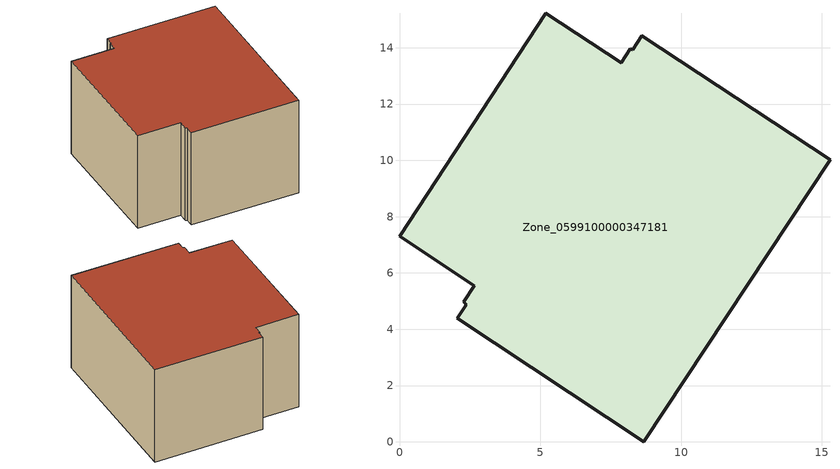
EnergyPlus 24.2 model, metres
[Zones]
Zone_0599100000347181
 floor ground (C_G): 8.28,13.94 8.6,14.43 15.29,10.02 8.68,0 2.04,4.38 2.37,4.87 2.28,4.97 2.66,5.54 0,7.3 5.2,15.23 7.87,13.47 8.2,13.96 z5.62
 wall outside (C_F): 5.2,15.23 0,7.3 2.66,5.54 2.28,4.97 2.37,4.87 2.04,4.38 8.68,0 15.29,10.02 8.6,14.43 8.28,13.94 8.2,13.96 7.87,13.47 5.2,15.23 z5.62:13.11
 roof outside (C_R): 8.6,14.43 8.28,13.94 8.2,13.96 7.87,13.47 5.2,15.23 0,7.3 2.66,5.54 2.28,4.97 2.37,4.87 2.04,4.38 8.68,0 15.29,10.02 z13.11
[BUILDING]
Pand.0599100000347181: North Axis=0; Terrain=City; Loads Convergence Tolerance Value=0.04; Temperature Convergence Tolerance Value=0.4; Solar Distribution=FullExterior; Maximum Number of Warmup Days=25; Minimum Number of Warmup Days=1
[Site:Location]
Rotterdam.The.Hague.AP_ZH_NLD Design_Conditions: Latitude=51.96; Longitude=4.45; Time Zone=1; Elevation=-4.5
[SITE:GROUNDTEMPERATURE:BUILDINGSURFACE]
18, 18, 18, 18, 18, 18, 18, 18, 18, 18, 18, 18
[MATERIAL] Thermal Absorptance=0.9; Solar Absorptance=0.7; Visible Absorptance=0.7
Name | Roughness | Thickness | Conductivity | Density | Specific Heat
G.D.1992-2005 | MediumSmooth | 0.15 | 0.06 | 540 | 1210
F.D.1992-2005 | Rough | 0.3 | 0.12 | 1920 | 840
R.D.1992-2005 | MediumRough | 0.2 | 0.08 | 1500 | 1000
[CONSTRUCTION]
C_G: G.D.1992-2005
C_F: F.D.1992-2005
C_R: R.D.1992-2005
[ZONE]
Zone_0599100000347181: Type=1; Multiplier=1; Ceiling Height=Autocalculate; Volume=Autocalculate; Floor Area=autocalculate; Part of Total Floor Area=Yes
[ZONEINFILTRATION:DESIGNFLOWRATE]
Infil_Zone_0599100000347181: Zone or ZoneList or Space or SpaceList=Zone_0599100000347181; Schedule=AlwaysOn; Design Flow Rate Calculation Method=Flow/Area; Flow Rate per Floor Area=0.0021; Constant Term Coefficient=1; Temperature Term Coefficient=0; Velocity Term Coefficient=0; Velocity Squared Term Coefficient=0
[HVACTEMPLATE:ZONE:IDEALLOADSAIRSYSTEM]
Zone_0599100000347181: Maximum Heating Supply Air Temperature=50; Minimum Cooling Supply Air Temperature=13; Maximum Heating Supply Air Humidity Ratio=0.0156; Minimum Cooling Supply Air Humidity Ratio=0.0077; Heating Limit=NoLimit; Cooling Limit=NoLimit; Dehumidification Control Type=ConstantSensibleHeatRatio; Cooling Sensible Heat Ratio=0.7; Dehumidification Setpoint=60; Humidification Control Type=None; Humidification Setpoint=30; Outdoor Air Method=None; Outdoor Air Flow Rate per Person=0.00944; Outdoor Air Flow Rate per Zone Floor Area=0; Outdoor Air Flow Rate per Zone=0; Demand Controlled Ventilation Type=None; Outdoor Air Economizer Type=NoEconomizer; Heat Recovery Type=None; Sensible Heat Recovery Effectiveness=0.7; Latent Heat Recovery Effectiveness=0.65
[ZONECONTROL:THERMOSTAT]
ThermostatControl_Zone_0599100000347181: Zone or ZoneList=Zone_0599100000347181; Control Type Schedule=DualSetpointControlType; Control 1=Thermostat_Zone_0599100000347181; Temperature Difference Between Cutout And Setpoint=0
[THERMOSTATSETPOINT:DUALSETPOINT]
Thermostat_Zone_0599100000347181: Heating Setpoint Temperature Schedule=HeatingSetpoint_Zone_0599100000347181; Cooling Setpoint Temperature Schedule=CoolingSetpoint_Zone_0599100000347181
[SCHEDULE:COMPACT]
HeatingSetpoint_Zone_0599100000347181: Through: 12/31, For: AllDays, Until: 24:00, 21
CoolingSetpoint_Zone_0599100000347181: Through: 12/31, For: AllDays, Until: 24:00, 24
DualSetpointControlType: Through: 12/31, For: AllDays, Until: 24:00, 4
AlwaysOn: Through: 12/31, For: AllDays, Until: 24:00, 1
